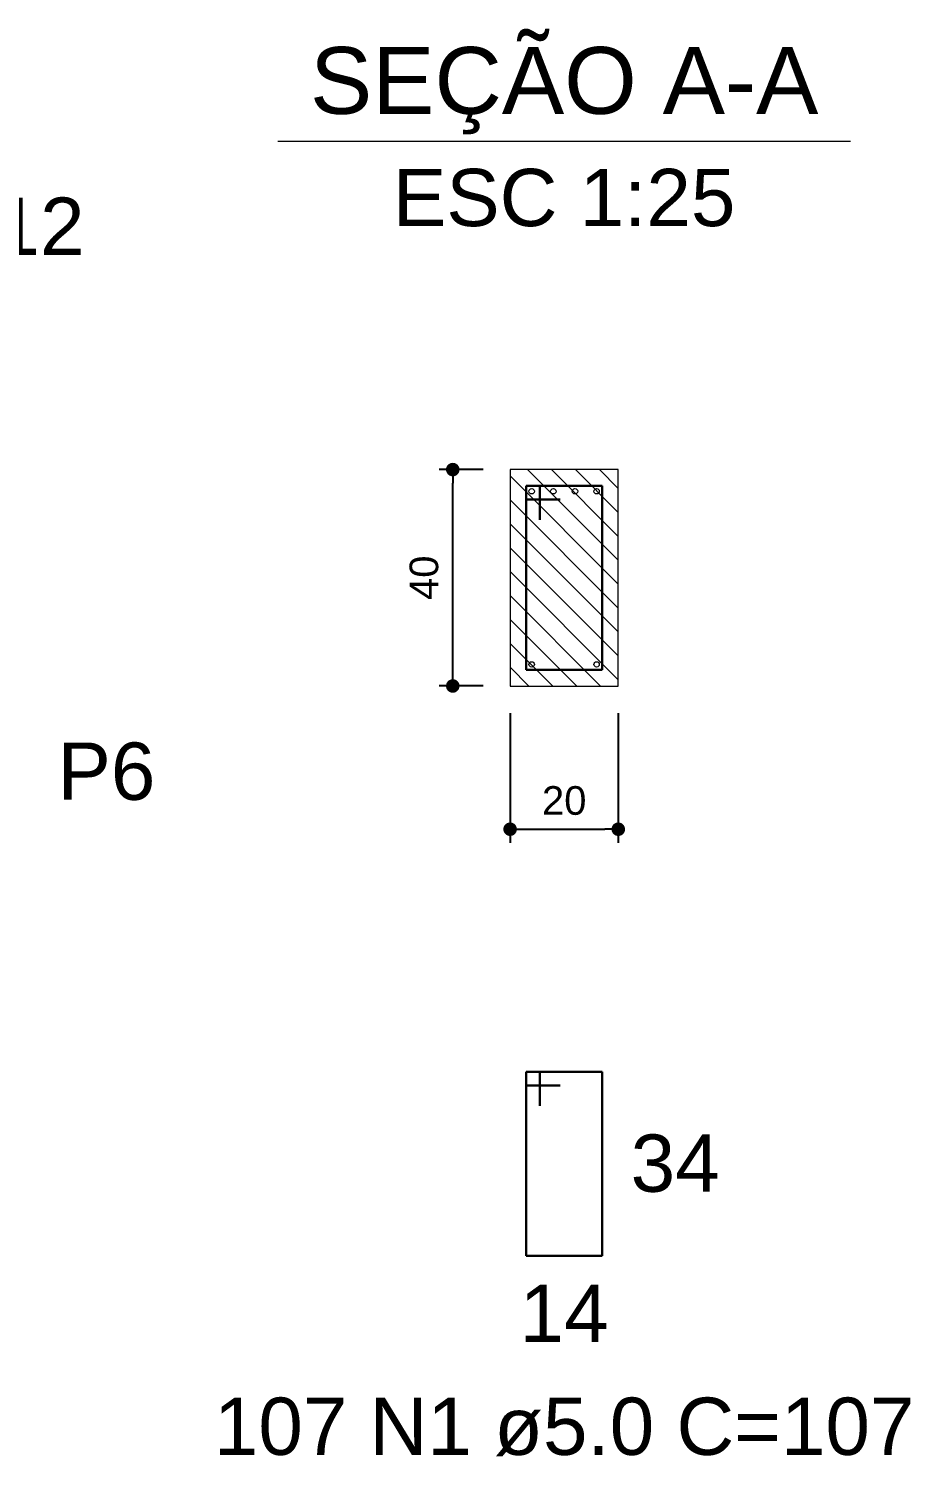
# Model space of a CAD drawing. Header units: millimetres. Extents: x 180 to 11148, y -1598 to 1045.
# Drawn here: x 1610.82 to 1617.34, y 8.06 to 18.62 of the extents above; entities that cross this region are included whole.
import ezdxf

# ---------------------------------------------------------------- set-up
doc = ezdxf.new("R2010")
doc.units = ezdxf.units.MM
doc.header["$MEASUREMENT"] = 0
for name, color, linetype, lineweight in [('Descrição da armadura', 7, 'Continuous', 5), ('DT-Barras na forma', 2, 'Continuous', 30), ('DT-Barras no corte', 5, 'Continuous', 5), ('DT-Barras rebatidas', 2, 'Continuous', 30), ('DT-Cotas', 9, 'Continuous', 5), ('DT-Forma', 5, 'Continuous', 5), ('DT-Hachura seção vigas', 252, 'Continuous', 5), ('DT-Textos', 7, 'Continuous', 5), ('Textos armaduras', 7, 'Continuous', 5)]:
    doc.layers.add(name, color=color, linetype=linetype, lineweight=lineweight)
doc.styles.add('Arial', font='arial.ttf')
doc.dimstyles.new('UM_25.000000', dxfattribs={"dimtxt": 0.18, "dimasz": 0.1, "dimexe": 0.1, "dimexo": 0.2, "dimgap": 0, "dimtad": 1, "dimtih": 1, "dimtoh": 1, "dimdec": 1, "dimlfac": 25, "dimzin": 0, "dimdsep": 46, "dimtxsty": 'Standard', "dimcen": 0.09, "dimdle": 0.1, "dimadec": 1, "dimazin": 2, "dimtfac": 1, "dimtdec": 4, "dimtofl": 0, "dimtmove": 0, "dimatfit": 3, "dimfxl": 1, "dimtolj": 1, "dimarcsym": 0})

# ---------------------------------------------------------------- blocks, each defined once
blk = doc.blocks.new('_Dot')
at = {"color": 0, "linetype": 'ByBlock', "lineweight": -2}
blk.add_line((-0.5, 0), (-1, 0), dxfattribs=at)
at = {"color": 0, "linetype": 'ByBlock', "const_width": 0.5}
blk.add_lwpolyline([(-0.25, 0, 1), (0.25, 0, 1)], format="xyb", close=True, dxfattribs=at)
blk = doc.blocks.new('*D347')
at = {"layer": 'Defpoints', "color": 0, "transparency": 16777216}
for p in [(1613.953, 15.358), (1614.377, 15.358), (1614.377, 13.758)]:
    blk.add_point(p, dxfattribs=at)
at = {"layer": 'DT-Cotas', "color": 0, "lineweight": -2, "transparency": 16777216}
for p, q in [((1614.177, 15.358), (1613.853, 15.358)), ((1613.953, 13.858), (1613.953, 15.258)), ((1614.177, 13.758), (1613.853, 13.758))]:
    blk.add_line(p, q, dxfattribs=at)
at = {"layer": 'DT-Cotas', "color": 0, "lineweight": -2, "transparency": 16777216, "xscale": 0.1000000014901161, "yscale": 0.1000000014901161, "zscale": 0.1000000014901161}
for p, rotation in [((1613.953, 15.358), 90), ((1613.953, 13.758), 270)]:
    blk.add_blockref('_Dot', p, dxfattribs=dict(at, rotation=rotation))
at = {"layer": 'DT-Cotas', "transparency": 16777216, "insert": (1613.741, 14.558), "char_height": 0.2118, "attachment_point": 5, "rotation": 90, "style": 'Arial'}
blk.add_mtext('\\A1;40', dxfattribs=at)
blk = doc.blocks.new('*D348')
at = {"layer": 'Defpoints', "color": 0, "transparency": 16777216}
for p in [(1614.377, 13.758), (1615.177, 13.758), (1615.177, 12.699)]:
    blk.add_point(p, dxfattribs=at)
at = {"layer": 'DT-Cotas', "color": 0, "lineweight": -2, "transparency": 16777216}
for p, q in [((1614.377, 13.558), (1614.377, 12.599)), ((1615.177, 13.558), (1615.177, 12.599)), ((1614.477, 12.699), (1615.077, 12.699))]:
    blk.add_line(p, q, dxfattribs=at)
at = {"layer": 'DT-Cotas', "color": 0, "lineweight": -2, "transparency": 16777216, "xscale": 0.1000000014901161, "yscale": 0.1000000014901161, "zscale": 0.1000000014901161, "rotation": 180}
blk.add_blockref('_Dot', (1614.377, 12.699), dxfattribs=at)
at = {"layer": 'DT-Cotas', "color": 0, "lineweight": -2, "transparency": 16777216, "xscale": 0.1000000014901161, "yscale": 0.1000000014901161, "zscale": 0.1000000014901161}
blk.add_blockref('_Dot', (1615.177, 12.699), dxfattribs=at)
at = {"layer": 'DT-Cotas', "transparency": 16777216, "insert": (1614.777, 12.91), "char_height": 0.2118, "attachment_point": 5, "rotation": 0.0057, "style": 'Arial'}
blk.add_mtext('\\A1;20', dxfattribs=at)

msp = doc.modelspace()

# ---------------------------------------------------------------- hatches: boundary and pattern name
at = {"layer": 'DT-Hachura seção vigas', "linetype": 'Continuous'}
h = msp.add_hatch(dxfattribs=at)
h.set_pattern_fill('ANSI31', color=256, angle=90, style=0)
h.set_pattern_definition([(135, (1363.44159, -104.45506), (-0.08838835, -0.08838835), [])])
h.paths.add_polyline_path([(1614.3767, 13.7575), (1614.3767, 13.7575), (1615.1767, 13.7575), (1615.1767, 15.3575), (1614.3767, 15.3575), (1614.3767, 13.7575)])

# ---------------------------------------------------------------- linework, layer by layer
at = {"layer": 'DT-Barras na forma'}
for p, q in [((1614.5967, 15.2375), (1614.4967, 15.2375)), ((1614.4967, 15.2375), (1614.4967, 13.8775)), ((1615.0567, 15.2375), (1614.4967, 15.2375)), ((1614.4967, 15.2375), (1614.4967, 15.1375)), ((1614.5967, 14.9875), (1614.5967, 15.2375)), ((1615.0567, 13.8775), (1615.0567, 15.2375)), ((1614.4967, 15.1375), (1614.7467, 15.1375)), ((1614.4967, 13.8775), (1615.0567, 13.8775))]:
    msp.add_line(p, q, dxfattribs=at)
at = {"layer": 'DT-Barras no corte'}
for centre in [(1614.5367, 15.1975), (1614.6967, 15.1975), (1614.8567, 15.1975), (1615.0167, 15.1975), (1614.5367, 13.9175), (1615.0167, 13.9175)]:
    msp.add_circle(centre, 0.02, dxfattribs=at)
at = {"layer": 'DT-Barras rebatidas'}
for p, q in [((1614.5967, 10.9041), (1614.4967, 10.9041)), ((1614.4967, 10.9041), (1614.4967, 9.5441)), ((1615.0567, 10.9041), (1614.4967, 10.9041)), ((1614.4967, 10.9041), (1614.4967, 10.8041)), ((1614.5967, 10.6541), (1614.5967, 10.9041)), ((1615.0567, 9.5441), (1615.0567, 10.9041)), ((1614.4967, 10.8041), (1614.7467, 10.8041)), ((1614.4967, 9.5441), (1615.0567, 9.5441))]:
    msp.add_line(p, q, dxfattribs=at)
at = {"layer": 'DT-Forma'}
for p, q in [((1615.1767, 15.3575), (1614.3767, 15.3575)), ((1614.3767, 15.3575), (1614.3767, 15.3575)), ((1614.3767, 15.3575), (1614.3767, 13.7575)), ((1615.1767, 13.7575), (1615.1767, 15.3575)), ((1615.1767, 15.3575), (1615.1767, 15.3575)), ((1614.3767, 13.7575), (1615.1767, 13.7575)), ((1614.3767, 13.7575), (1614.3767, 13.7575)), ((1615.1767, 13.7575), (1615.1767, 13.7575))]:
    msp.add_line(p, q, dxfattribs=at)
at = {"layer": 'DT-Textos'}
msp.add_line((1612.6587, 17.7873), (1616.8947, 17.7873), dxfattribs=at)

# ---------------------------------------------------------------- texts
at = {"layer": 'Descrição da armadura', "linetype": 'Continuous', "insert": (1608.6399, 16.9343), "char_height": 0.4236, "width": 10.389305, "attachment_point": 8, "line_spacing_factor": 0.798, "style": 'Arial'}
msp.add_mtext('1 N49 ø10.0 C=112', dxfattribs=at)
at = {"layer": 'Descrição da armadura', "color": 7, "linetype": 'Continuous', "insert": (1614.7767, 8.0615), "char_height": 0.4236, "width": 10.389305, "attachment_point": 8, "line_spacing_factor": 0.798, "style": 'Arial'}
msp.add_mtext('107 N1 ø5.0 C=107', dxfattribs=at)
at = {"layer": 'DT-Textos', "line_spacing_factor": 0.798, "style": 'Arial'}
for s, insert, char_height, width, attachment_point in [('SEÇÃO A-A', (1614.7766, 17.8359), 0.4942, 8.023973, 8), ('ESC 1:25', (1614.7767, 17.1519), 0.4236, 4.729993, 8), ('P6', (1611.0301, 12.9103), 0.4236, 1.351658, 7)]:
    msp.add_mtext(s, dxfattribs=dict(at, insert=insert, char_height=char_height, width=width, attachment_point=attachment_point))
at = {"layer": 'Textos armaduras', "color": 7, "linetype": 'Continuous', "char_height": 0.4236, "width": 1.31981, "attachment_point": 7, "line_spacing_factor": 0.798, "style": 'Arial'}
for s, insert in [('34', (1615.2685, 10.0123)), ('14', (1614.4468, 8.9087))]:
    msp.add_mtext(s, dxfattribs=dict(at, insert=insert))

# ---------------------------------------------------------------- dimensions: what is measured, and where the dimension line sits
at = {"layer": 'DT-Cotas'}
dim = msp.add_linear_dim(base=(1613.9531, 15.3575), p1=(1614.3767, 13.7575), p2=(1614.3767, 15.3575), angle=90, dimstyle='UM_25.000000', override={"dimtxt": 0.2118, "dimasz": 0.1, "dimexe": 0.1, "dimexo": 0.2, "dimtad": 1, "dimtih": 0, "dimtoh": 0, "dimdec": 1, "dimlfac": 25, "dimzin": 8, "dimtxsty": 'Arial', "dimblk": 'Dot', "dimblk1": 'Dot', "dimblk2": 'Dot', "dimsah": 1, "dimdle": 0.1, "dimse1": 0, "dimse2": 0, "dimclrt": 256, "dimadec": 1, "dimazin": 3, "dimtmove": 2, "dimldrblk": 'Dot'}, dxfattribs=at)
dim.commit()
dim.dimension.update_dxf_attribs({"geometry": '*D347', "text_midpoint": (1613.7413, 14.5575), "dimtype": 160, "text_rotation": 90})
dim = msp.add_linear_dim(base=(1615.1767, 12.6985), p1=(1614.3767, 13.7575), p2=(1615.1767, 13.7575), dimstyle='UM_25.000000', override={"dimtxt": 0.2118, "dimasz": 0.1, "dimexe": 0.1, "dimexo": 0.2, "dimtad": 1, "dimtih": 0, "dimtoh": 0, "dimdec": 1, "dimlfac": 25, "dimzin": 8, "dimtxsty": 'Arial', "dimblk": 'Dot', "dimblk1": 'Dot', "dimblk2": 'Dot', "dimsah": 1, "dimdle": 0.1, "dimse1": 0, "dimse2": 0, "dimclrt": 256, "dimadec": 1, "dimazin": 3, "dimtmove": 2, "dimldrblk": 'Dot'}, dxfattribs=at)
dim.commit()
dim.dimension.update_dxf_attribs({"geometry": '*D348', "text_midpoint": (1614.7767, 12.9103), "dimtype": 160, "text_rotation": 0.00573})

doc.saveas('drawing.dxf')
